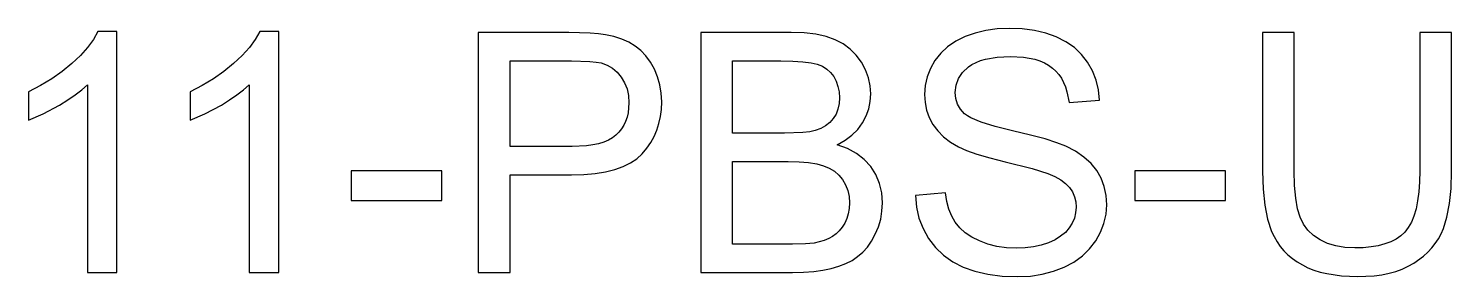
# Model space of a CAD drawing. Header units: millimetres. Extents: x -6.3 to 6.3, y -1.1 to 1.1.
import ezdxf

# ---------------------------------------------------------------- set-up
doc = ezdxf.new("R2010")
doc.units = ezdxf.units.MM
doc.layers.add('LASER_MARK', color=7, linetype='Continuous')

msp = doc.modelspace()

# ---------------------------------------------------------------- linework, layer by layer
at = {"layer": 'LASER_MARK'}
for points in [[(-5.514, -1.064), (-5.514, 1.072), (-5.682, 1.072), (-5.722, 1.003), (-5.774, 0.932), (-5.838, 0.861), (-5.914, 0.788), (-6, 0.717), (-6.092, 0.652), (-6.191, 0.593), (-6.297, 0.538), (-6.297, 0.286), (-6.168, 0.342), (-6.022, 0.421), (-5.95, 0.466), (-5.884, 0.511), (-5.826, 0.556), (-5.775, 0.601), (-5.775, -1.064)], [(-4.081, -1.064), (-4.081, 1.072), (-4.25, 1.072), (-4.29, 1.003), (-4.342, 0.932), (-4.406, 0.861), (-4.482, 0.788), (-4.567, 0.717), (-4.66, 0.652), (-4.759, 0.593), (-4.865, 0.538), (-4.865, 0.286), (-4.735, 0.342), (-4.59, 0.421), (-4.517, 0.466), (-4.452, 0.511), (-4.394, 0.556), (-4.343, 0.601), (-4.343, -1.064)], [(-2.317, -1.064), (-2.035, -1.064), (-2.035, -0.199), (-1.49, -0.199), (-1.381, -0.196), (-1.281, -0.187), (-1.19, -0.172), (-1.108, -0.152), (-1.034, -0.125), (-0.969, -0.093), (-0.913, -0.055), (-0.866, -0.011), (-0.825, 0.037), (-0.79, 0.088), (-0.76, 0.142), (-0.736, 0.198), (-0.717, 0.257), (-0.704, 0.318), (-0.696, 0.382), (-0.693, 0.448), (-0.697, 0.526), (-0.709, 0.6), (-0.729, 0.671), (-0.758, 0.739), (-0.792, 0.801), (-0.832, 0.856), (-0.878, 0.904), (-0.928, 0.944), (-0.984, 0.978), (-1.047, 1.005), (-1.116, 1.027), (-1.191, 1.043), (-1.253, 1.052), (-1.327, 1.059), (-1.514, 1.064), (-2.317, 1.064)], [(-0.346, -1.064), (0.465, -1.064), (0.563, -1.061), (0.652, -1.055), (0.734, -1.044), (0.808, -1.028), (0.875, -1.008), (0.937, -0.984), (0.992, -0.956), (1.041, -0.923), (1.086, -0.884), (1.127, -0.839), (1.164, -0.785), (1.197, -0.725), (1.225, -0.659), (1.245, -0.591), (1.256, -0.52), (1.26, -0.447), (1.254, -0.357), (1.234, -0.274), (1.202, -0.196), (1.157, -0.125), (1.099, -0.062), (1.031, -0.008), (0.951, 0.035), (0.86, 0.068), (0.93, 0.108), (0.99, 0.154), (1.042, 0.205), (1.083, 0.263), (1.116, 0.324), (1.139, 0.387), (1.153, 0.452), (1.157, 0.52), (1.152, 0.592), (1.136, 0.663), (1.11, 0.732), (1.074, 0.8), (1.028, 0.863), (0.974, 0.917), (0.913, 0.962), (0.843, 0.999), (0.763, 1.027), (0.672, 1.048), (0.568, 1.06), (0.452, 1.064), (-0.346, 1.064)], [(1.818, -0.357), (1.552, -0.38), (1.562, -0.484), (1.584, -0.582), (1.62, -0.675), (1.669, -0.763), (1.73, -0.842), (1.801, -0.91), (1.883, -0.968), (1.975, -1.016), (2.079, -1.053), (2.194, -1.079), (2.32, -1.095), (2.459, -1.1), (2.57, -1.095), (2.675, -1.079), (2.775, -1.053), (2.869, -1.017), (2.955, -0.971), (3.03, -0.916), (3.094, -0.854), (3.148, -0.783), (3.191, -0.707), (3.221, -0.628), (3.24, -0.547), (3.246, -0.463), (3.24, -0.38), (3.223, -0.302), (3.196, -0.229), (3.157, -0.16), (3.107, -0.098), (3.044, -0.04), (2.97, 0.011), (2.883, 0.057), (2.805, 0.087), (2.701, 0.12), (2.57, 0.155), (2.412, 0.192), (2.257, 0.231), (2.134, 0.269), (2.044, 0.307), (2.012, 0.325), (1.987, 0.344), (1.951, 0.383), (1.925, 0.428), (1.91, 0.478), (1.905, 0.533), (1.912, 0.596), (1.934, 0.655), (1.97, 0.709), (2.022, 0.758), (2.053, 0.78), (2.089, 0.799), (2.129, 0.815), (2.173, 0.828), (2.275, 0.846), (2.394, 0.852), (2.509, 0.845), (2.609, 0.826), (2.654, 0.812), (2.694, 0.794), (2.731, 0.773), (2.765, 0.749), (2.794, 0.722), (2.821, 0.691), (2.844, 0.658), (2.864, 0.621), (2.881, 0.581), (2.894, 0.539), (2.912, 0.444), (3.182, 0.464), (3.172, 0.556), (3.152, 0.642), (3.12, 0.723), (3.077, 0.8), (3.023, 0.869), (2.959, 0.93), (2.884, 0.981), (2.799, 1.024), (2.706, 1.057), (2.605, 1.081), (2.497, 1.095), (2.382, 1.1), (2.277, 1.095), (2.177, 1.082), (2.082, 1.059), (1.992, 1.027), (1.909, 0.987), (1.837, 0.938), (1.776, 0.881), (1.725, 0.815), (1.685, 0.744), (1.656, 0.67), (1.639, 0.593), (1.633, 0.514), (1.638, 0.442), (1.652, 0.374), (1.675, 0.31), (1.708, 0.249), (1.75, 0.192), (1.802, 0.14), (1.864, 0.093), (1.935, 0.051), (2.005, 0.019), (2.097, -0.014), (2.21, -0.047), (2.346, -0.082), (2.587, -0.143), (2.725, -0.186), (2.787, -0.213), (2.839, -0.243), (2.882, -0.275), (2.916, -0.311), (2.942, -0.35), (2.96, -0.392), (2.971, -0.438), (2.974, -0.486), (2.97, -0.535), (2.959, -0.581), (2.94, -0.626), (2.914, -0.668), (2.88, -0.708), (2.838, -0.743), (2.788, -0.773), (2.73, -0.8), (2.666, -0.821), (2.598, -0.836), (2.524, -0.845), (2.446, -0.847), (2.358, -0.844), (2.274, -0.832), (2.194, -0.812), (2.119, -0.784), (2.052, -0.75), (1.993, -0.711), (1.945, -0.668), (1.905, -0.619), (1.874, -0.564), (1.849, -0.502), (1.83, -0.433)], [(6.016, 1.064), (6.016, -0.164), (6.014, -0.26), (6.008, -0.348), (5.997, -0.428), (5.983, -0.5), (5.964, -0.563), (5.942, -0.619), (5.915, -0.666), (5.884, -0.705), (5.848, -0.738), (5.807, -0.767), (5.76, -0.791), (5.707, -0.811), (5.649, -0.826), (5.585, -0.837), (5.516, -0.844), (5.441, -0.846), (5.354, -0.842), (5.274, -0.828), (5.201, -0.806), (5.134, -0.775), (5.076, -0.736), (5.027, -0.689), (4.988, -0.634), (4.957, -0.572), (4.935, -0.498), (4.919, -0.405), (4.909, -0.293), (4.906, -0.164), (4.906, 1.064), (4.624, 1.064), (4.624, -0.165), (4.629, -0.326), (4.645, -0.468), (4.67, -0.592), (4.705, -0.699), (4.727, -0.746), (4.753, -0.791), (4.782, -0.832), (4.814, -0.871), (4.85, -0.907), (4.889, -0.94), (4.931, -0.97), (4.977, -0.997), (5.026, -1.021), (5.079, -1.042), (5.135, -1.06), (5.194, -1.074), (5.323, -1.094), (5.466, -1.1), (5.612, -1.093), (5.68, -1.083), (5.744, -1.07), (5.804, -1.054), (5.861, -1.033), (5.914, -1.009), (5.963, -0.982), (6.05, -0.918), (6.089, -0.883), (6.123, -0.846), (6.154, -0.806), (6.181, -0.765), (6.205, -0.721), (6.225, -0.675), (6.257, -0.572), (6.279, -0.453), (6.293, -0.318), (6.297, -0.165), (6.297, 1.064)], [(-2.035, 0.052), (-2.035, 0.813), (-1.491, 0.813), (-1.33, 0.808), (-1.272, 0.802), (-1.228, 0.794), (-1.176, 0.775), (-1.129, 0.747), (-1.087, 0.712), (-1.051, 0.668), (-1.021, 0.618), (-1, 0.564), (-0.987, 0.504), (-0.983, 0.44), (-0.99, 0.353), (-0.999, 0.313), (-1.012, 0.276), (-1.028, 0.242), (-1.048, 0.21), (-1.071, 0.181), (-1.098, 0.154), (-1.129, 0.13), (-1.165, 0.109), (-1.206, 0.092), (-1.252, 0.078), (-1.303, 0.067), (-1.359, 0.059), (-1.485, 0.052)], [(-0.065, 0.17), (-0.065, 0.813), (0.361, 0.813), (0.467, 0.811), (0.556, 0.805), (0.629, 0.796), (0.684, 0.783), (0.729, 0.765), (0.768, 0.74), (0.801, 0.71), (0.829, 0.673), (0.852, 0.631), (0.867, 0.586), (0.877, 0.538), (0.88, 0.486), (0.877, 0.433), (0.867, 0.384), (0.85, 0.34), (0.826, 0.3), (0.795, 0.266), (0.758, 0.237), (0.714, 0.213), (0.664, 0.194), (0.617, 0.184), (0.556, 0.176), (0.395, 0.17)], [(-0.065, -0.813), (-0.065, -0.081), (0.427, -0.081), (0.523, -0.083), (0.607, -0.09), (0.679, -0.101), (0.739, -0.117), (0.79, -0.138), (0.835, -0.165), (0.874, -0.2), (0.908, -0.24), (0.934, -0.286), (0.953, -0.336), (0.965, -0.389), (0.969, -0.447), (0.966, -0.496), (0.958, -0.543), (0.945, -0.586), (0.927, -0.626), (0.904, -0.663), (0.879, -0.695), (0.85, -0.722), (0.819, -0.744), (0.785, -0.763), (0.746, -0.779), (0.657, -0.803), (0.581, -0.81), (0.465, -0.813)], [(-3.441, -0.425), (-2.639, -0.425), (-2.639, -0.163), (-3.441, -0.163)], [(3.495, -0.425), (4.298, -0.425), (4.298, -0.163), (3.495, -0.163)]]:
    msp.add_lwpolyline(points, close=True, dxfattribs=at)

doc.saveas('drawing.dxf')
